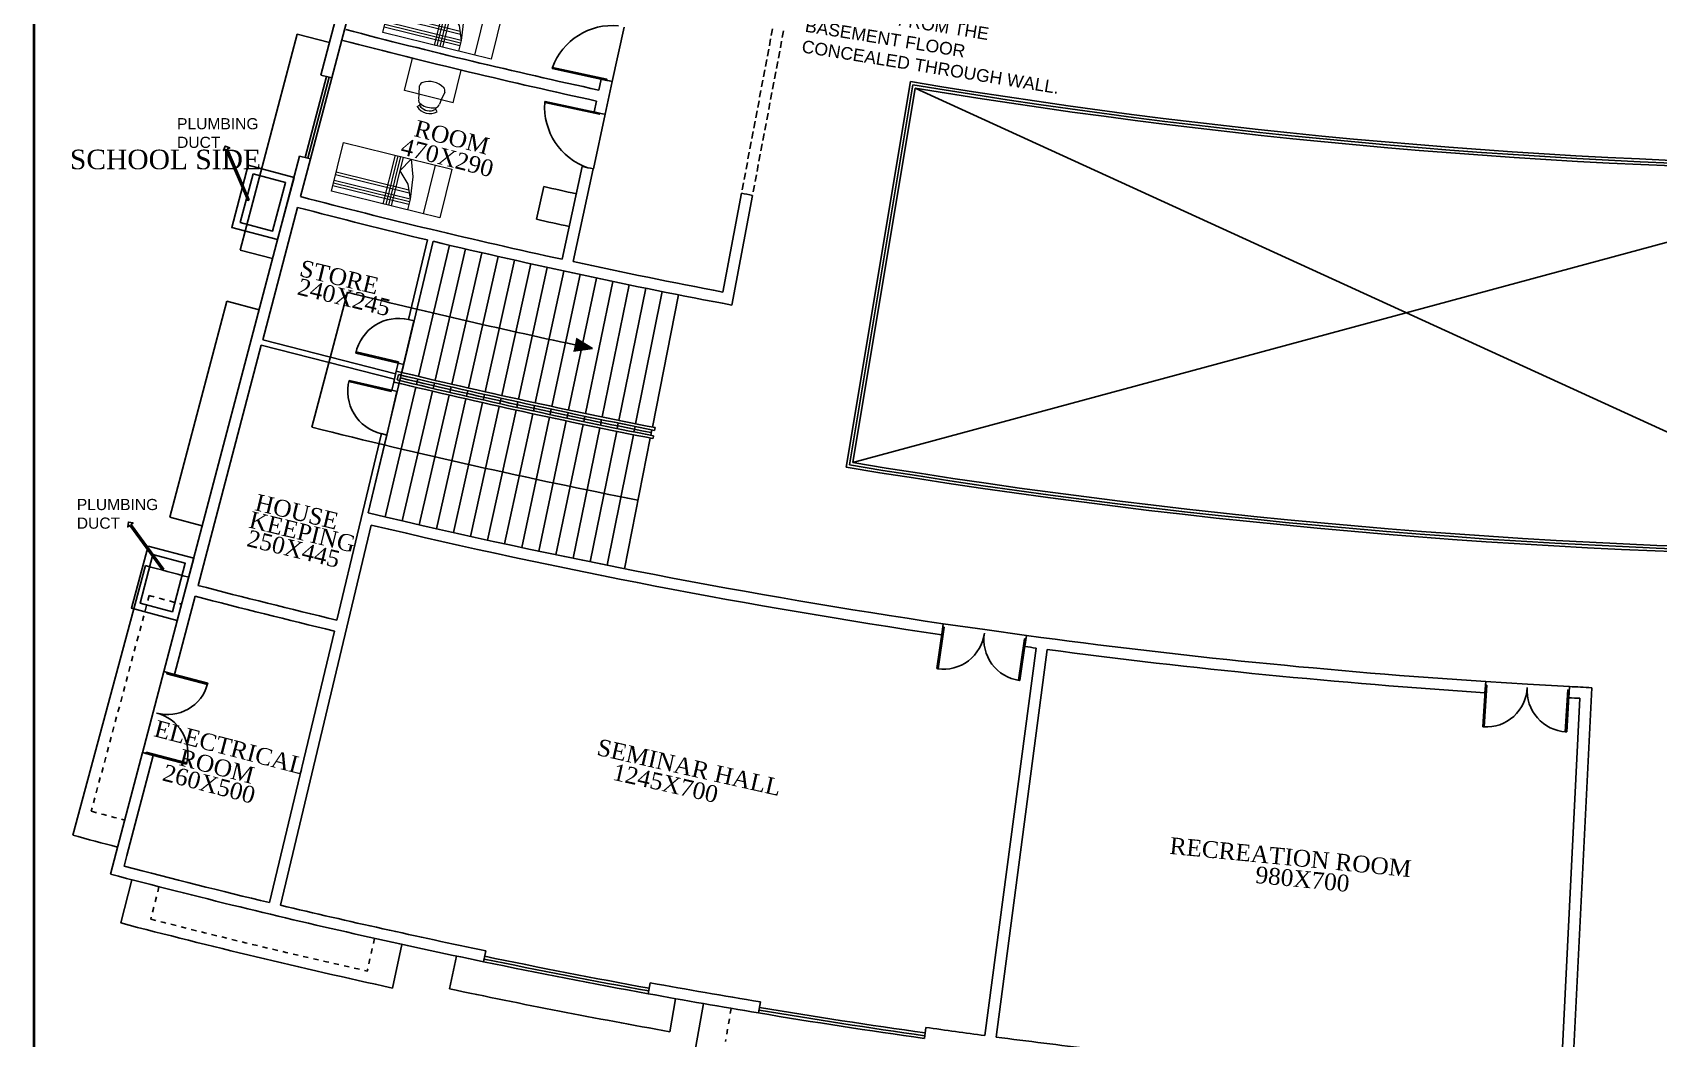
# Model space of a CAD drawing. Header units: metres. Extents: x 159409 to 239023, y 50504 to 95165.
# Drawn here: x 172420 to 175332, y 68088 to 69889 of the extents above; entities that cross this region are included whole.
import ezdxf

# ---------------------------------------------------------------- set-up
doc = ezdxf.new("R2010")
doc.units = ezdxf.units.M
doc.header["$MEASUREMENT"] = 0
doc.linetypes.add('HIDDEN', pattern=[0.125, 0.0625, -0.0625])
doc.linetypes.add('HIDDEN2', pattern=[0.1875, 0.125, -0.0625])
doc.layers.add('_Annotations', color=1, linetype='Continuous', lineweight=25)
doc.layers.add('FURN', color=8, linetype='Continuous', lineweight=5)
doc.layers.add('TEXT', color=3, linetype='Continuous')
doc.styles.add('DIM', font='times.ttf', dxfattribs={"height": 0.3})
doc.styles.get("Standard").update_dxf_attribs({"font": 'times.ttf', "height": 18})
doc.styles.add('Standard 360', font='arial.ttf')

# ---------------------------------------------------------------- blocks, each defined once
blk = doc.blocks.new('RYTRTRTRTRT')
at = {"color": 8}
for p, q in [((42.518, 61.153), (42.518, 61.753)), ((42.518, 61.753), (42.538, 61.753)), ((42.538, 61.753), (42.538, 61.153)), ((43.718, 61.753), (43.698, 61.753)), ((43.698, 61.753), (43.698, 61.153)), ((43.718, 61.153), (43.718, 61.753)), ((42.518, 61.153), (42.538, 61.153)), ((42.518, 61.103), (43.118, 61.103)), ((43.718, 61.103), (43.118, 61.103)), ((43.718, 61.153), (43.698, 61.153))]:
    blk.add_line(p, q, dxfattribs=at)
for centre, start, end in [((42.528, 61.163), 359.0371, 90), ((43.708, 61.163), 90, 180.9629)]:
    blk.add_arc(centre, 0.59, start, end, dxfattribs=at)
blk = doc.blocks.new('d2')
at = {"color": 8, "ltscale": 8}
for p, q in [((-332.772, -186.458, 9945.752), (-332.753, -186.454, 9945.752)), ((-332.628, -187.194, 9945.752), (-332.772, -186.458, 9945.752)), ((-332.609, -187.19, 9945.752), (-332.753, -186.454, 9945.752)), ((-332.753, -186.454, 9945.752), (-332.753, -186.454, 9945.732)), ((-332.753, -186.454, 9945.732), (-332.753, -186.454, 9945.732)), ((-334.226, -186.743, 9945.752), (-334.206, -186.739, 9945.752)), ((-334.082, -187.479, 9945.752), (-334.226, -186.743, 9945.752)), ((-334.062, -187.475, 9945.752), (-334.206, -186.739, 9945.752)), ((-332.628, -187.194, 9945.752), (-332.609, -187.19, 9945.752)), ((-334.082, -187.479, 9945.752), (-334.062, -187.475, 9945.752)), ((-334.063, -187.577, 9945.752), (-332.589, -187.288, 9945.752))]:
    blk.add_line(p, q, dxfattribs=at)
for centre, start, end in [((-332.628, -187.194, 9945.752), 101.092, 178.0402), ((-334.062, -187.475, 9945.752), 24.1438, 101.092)]:
    blk.add_arc(centre, 0.75, start, end, dxfattribs=at)
blk = doc.blocks.new('FRGHGHGHGH')
at = {"ltscale": 10}
h = blk.add_hatch(color=2, dxfattribs=at)
h.dxf.hatch_style = 1
h.paths.add_polyline_path([(196213.1, 120801.7), (196247.1, 120806.2), (196217.9, 120824.2)])
at = {"color": 2, "ltscale": 8}
for p, q in [((195961.5, 120998.2, 0.4), (195905.5, 120763.3, 0.4)), ((195990.7, 120991.3, 0.4), (195935.3, 120756.3, 0.4)), ((196019.9, 120984.5, 0.4), (195965.1, 120749.3, 0.4)), ((196049.1, 120977.7, 0.4), (195994.9, 120742.4, 0.4)), ((196078.4, 120971, 0.4), (196024.8, 120735.5, 0.4)), ((196107.6, 120964.4, 0.4), (196054.7, 120728.8, 0.4)), ((196136.9, 120957.9, 0.4), (196084.6, 120722.1, 0.4)), ((196166.2, 120951.4, 0.4), (196114.5, 120715.5, 0.4)), ((196195.5, 120945, 0.4), (196144.4, 120709, 0.4)), ((196224.9, 120938.7, 0.4), (196174.4, 120702.5, 0.4)), ((196254.2, 120932.5, 0.4), (196204.3, 120696.2, 0.4)), ((196283.6, 120926.3, 0.4), (196234.3, 120689.9, 0.4)), ((196313, 120920.2, 0.4), (196264.3, 120683.7, 0.4)), ((196342.4, 120914.2, 0.4), (196294.3, 120677.5, 0.4)), ((196371.8, 120908.3, 0.4), (196324.4, 120671.5, 0.4)), ((196401.2, 120902.4, 0.4), (196354.4, 120665.5, 0.4)), ((195900.8, 120743.9, 0.4), (195845.5, 120511.9, 0.4)), ((195904.3, 120758.5, 0.4), (195902, 120748.7, 0.4)), ((195934.1, 120751.4, 0.4), (195931.8, 120741.7, 0.4)), ((195964, 120744.4, 0.4), (195961.7, 120734.7, 0.4)), ((195930.7, 120736.8, 0.4), (195876, 120504.7, 0.4)), ((195960.6, 120729.8, 0.4), (195906.5, 120497.5, 0.4)), ((195990.5, 120722.9, 0.4), (195936.9, 120490.5, 0.4)), ((196020.4, 120716, 0.4), (195967.5, 120483.5, 0.4)), ((195993.8, 120737.5, 0.4), (195991.6, 120727.7, 0.4)), ((196023.7, 120730.7, 0.4), (196021.5, 120720.9, 0.4)), ((196053.6, 120723.9, 0.4), (196051.4, 120714.1, 0.4)), ((196083.5, 120717.2, 0.4), (196081.3, 120707.5, 0.4)), ((196113.4, 120710.6, 0.4), (196111.3, 120700.8, 0.4)), ((196050.3, 120709.3, 0.4), (195998, 120476.6, 0.4)), ((196080.2, 120702.6, 0.4), (196028.5, 120469.7, 0.4)), ((196110.2, 120696, 0.4), (196059.1, 120463, 0.4)), ((196140.2, 120689.4, 0.4), (196089.7, 120456.3, 0.4)), ((196170.2, 120683, 0.4), (196120.3, 120449.7, 0.4)), ((196143.4, 120704.1, 0.4), (196141.2, 120694.3, 0.4)), ((196173.3, 120697.6, 0.4), (196171.2, 120687.9, 0.4)), ((196203.3, 120691.3, 0.4), (196201.2, 120681.5, 0.4)), ((196233.3, 120685, 0.4), (196231.3, 120675.2, 0.4)), ((196200.2, 120676.6, 0.4), (196150.9, 120443.2, 0.4)), ((196230.2, 120670.3, 0.4), (196181.6, 120436.8, 0.4)), ((196260.3, 120664.1, 0.4), (196212.2, 120430.5, 0.4)), ((196290.4, 120657.9, 0.4), (196242.9, 120424.2, 0.4)), ((196263.3, 120678.8, 0.4), (196261.3, 120669, 0.4)), ((196293.3, 120672.6, 0.4), (196291.4, 120662.8, 0.4)), ((196323.4, 120666.6, 0.4), (196321.4, 120656.8, 0.4)), ((196353.5, 120660.6, 0.4), (196351.5, 120650.8, 0.4)), ((196359.3, 120664.5, 0.4), (196358.4, 120659.6, 0.4)), ((196359.3, 120664.5, 0.4), (196358.4, 120659.6, 0.4)), ((196320.5, 120651.9, 0.4), (196273.6, 120418, 0.4)), ((196350.6, 120645.9, 0.4), (196304.3, 120411.9, 0.4)), ((196356.4, 120649.8, 0.4), (196355.5, 120644.9, 0.4))]:
    blk.add_line(p, q, dxfattribs=at)
at = {"color": 2, "ltscale": 10}
for p, q in [((195808.2, 120907, 0.4), (195744.5, 120665.2, 0.4)), ((196247.1, 120806.2), (196213.1, 120801.7)), ((196247.1, 120806.2), (196217.9, 120824.2)), ((195895.7, 120765.7), (195891.1, 120746.2)), ((195899.4, 120759.6), (195897.1, 120749.9))]:
    blk.add_line(p, q, dxfattribs=at)
for radius, start, end in [(11653.5, 255.95847, 258.01393), (11903.5, 255.94349, 258.82445)]:
    blk.add_arc((198635.6, 132212.3), radius, start, end, dxfattribs=at)
at = {"color": 2, "ltscale": 8}
for radius, start, end in [(11790, 256.53878, 258.84875), (11770, 256.5387, 258.84879), (11785, 256.56307, 258.84876), (11775, 256.56305, 258.84878), (11780, 256.58737, 258.82445)]:
    blk.add_arc((198635.6, 132212.3), radius, start, end, dxfattribs=at)
blk = doc.blocks.new('TRTH')
at = {"color": 42, "ltscale": 8}
for p, q in [((-589.839, -68.759), (-589.839, -67.98)), ((-589.819, -68.759), (-589.819, -67.979)), ((-589.839, -68.759), (-589.819, -68.759)), ((-589.839, -68.859), (-589.039, -68.859))]:
    blk.add_line(p, q, dxfattribs=at)
blk.add_arc((-589.819, -68.759), 0.78, 0, 91.4693, dxfattribs=at)
blk = doc.blocks.new('GTGHTRH')
at = {"color": 8, "ltscale": 10}
blk.add_line((194239.1, 122846.8), (194339.1, 122846.8), dxfattribs=at)
blk.add_lwpolyline([(194239.1, 122856.8), (194241.1, 122856.8), (194241.1, 122956.8), (194239.1, 122956.8), (194239.1, 122856.8)], dxfattribs=at)
blk.add_arc((194224.9, 122842.9), 115.1, 6.9537, 81.8888, dxfattribs=at)
blk = doc.blocks.new('A$C25933C84')
at = {"linetype": 'Continuous'}
for p, q in [((0, 0.9), (2, 0.9)), ((0, 0), (0, 0.9)), ((0.3, 0.9), (0.3, 0)), ((0.6, 0.7), (0.6, 0.9)), ((2, 0.9), (2, 0)), ((0.65, 0.3), (0.6, 0.7)), ((0.7, 0.45), (0.6, 0.7)), ((0.75, 0), (0.65, 0.3)), ((0.9, 0.25), (0.7, 0.45)), ((0.75, 0), (0.9, 0.25)), ((2, 0), (0, 0))]:
    blk.add_line(p, q, dxfattribs=at)
for p, q in [((0.9, 0), (0.9, 0.9)), ((0.95, 0), (0.95, 0.9)), ((1, 0), (1, 0.9)), ((1.05, 0), (1.05, 0.9)), ((0.6, 0.8), (2, 0.8)), ((0.6, 0.75), (2, 0.75)), ((0.6, 0.7), (2, 0.7)), ((0.64, 0.6), (2, 0.6)), ((0.66, 0.55), (2, 0.55))]:
    blk.add_line(p, q)
blk = doc.blocks.new('GRGTHT')
at = {"layer": 'FURN'}
for p, q in [((195910.3, 121268.2), (195925, 121326.3)), ((195997.5, 121246.1), (196011.7, 121305)), ((195997.5, 121246.1), (195910.3, 121268.2)), ((195936.4, 121261.5), (195937.5, 121276.8)), ((195982.6, 121265.4), (195976.3, 121251.4)), ((195933, 121239.5), (195937.1, 121242)), ((195933, 121239.5), (195937.1, 121242)), ((195935.8, 121253.1), (195936.4, 121261.6)), ((195935.8, 121253.1), (195936.4, 121261.5)), ((195939.9, 121243.6), (195937.1, 121242)), ((195939.9, 121243.6), (195937.1, 121242)), ((195964.7, 121237.3), (195966.4, 121234.6)), ((195964.7, 121237.3), (195966.4, 121234.6)), ((195976.3, 121251.4), (195972.8, 121243.7)), ((195976.3, 121251.4), (195972.8, 121243.7)), ((195968.8, 121230.4), (195966.4, 121234.6)), ((195968.8, 121230.4), (195966.4, 121234.6))]:
    blk.add_line(p, q, dxfattribs=at)
for centre, radius, start, end in [((195945.7, 121274.8), 8.47, 108.0227, 165.7918), ((195945.7, 121274.8), 8.47, 108.0227, 165.7918), ((195954.3, 121248.3), 36.3, 43.5608, 108.0227), ((195954.3, 121248.3), 36.3, 43.5608, 108.0227), ((195974.4, 121267.5), 8.47, 345.7918, 43.5608), ((195974.4, 121267.5), 8.47, 345.7918, 43.5608), ((195955.7, 121253.7), 26.8, 212.1889, 299.3946), ((195955.7, 121253.7), 26.8, 212.1889, 299.3946), ((195944.1, 121251), 8.47, 165.7918, 240.9067), ((195944.1, 121251), 8.47, 165.7918, 240.9067), ((195955.7, 121253.7), 21.9, 212.1889, 299.3946), ((195955.7, 121253.7), 21.9, 212.1889, 286.144), ((195961, 121275), 37.8, 236.053, 275.5305), ((195961, 121275), 37.8, 236.053, 275.5305), ((195964.6, 121245.8), 8.47, 270.6768, 345.7918), ((195964.6, 121245.8), 8.47, 270.6768, 345.7918)]:
    blk.add_arc(centre, radius, start, end, dxfattribs=at)

msp = doc.modelspace()

# ---------------------------------------------------------------- linework, layer by layer
at = {"color": 0, "ltscale": 8}
for p, q in [((172978.846, 69972.841, 0.421), (172936.824, 69813.282, 0.421)), ((172998.191, 69967.764, 0.421), (172956.169, 69808.205, 0.421)), ((172946.498, 69810.752, 0.421), (172908.296, 69665.698, 0.421)), ((172951.333, 69809.479, 0.421), (172913.131, 69664.425, 0.421)), ((172956.169, 69808.205, 0.421), (172917.966, 69663.151, 0.421)), ((173992.707, 69801.416), (173877.77, 69110.916)), ((173996.818, 69795.664), (173883.523, 69115.028)), ((174000.93, 69789.914), (173889.277, 69119.143)), ((174000.93, 69789.914), (175816.826, 68959.558)), ((172898.621, 69668.228, 0.421), (172655.436, 68744.863, 0.421)), ((172917.966, 69663.151, 0.421), (172900.138, 69595.459, 0.421)), ((175811.745, 69639.557), (173889.277, 69119.143)), ((172895.045, 69576.119, 0.421), (172832.647, 69339.198, 0.421)), ((172829.975, 69329.559, 0.421), (172716.641, 68899.234, 0.421)), ((172711.547, 68879.893, 0.421), (172674.652, 68739.803, 0.421)), ((172617.234, 68599.81, 0.421), (172570.083, 68420.781, 0.421)), ((172636.449, 68594.749, 0.421), (172589.299, 68415.721, 0.421)), ((172570.083, 68420.781, 0.421), (172559.892, 68382.085, 0.421)), ((172589.424, 68415.688, 0.421), (172584.33, 68396.347, 0.421)), ((172579.237, 68377.007, 0.421), (172579.233, 68376.992, 0.421))]:
    msp.add_line(p, q, dxfattribs=at)
at = {"color": 0, "linetype": 'HIDDEN2', "ltscale": 100}
for p, q in [((173745.782, 69896.293), (173690.117, 69601.502)), ((173765.431, 69892.564), (173709.767, 69597.773))]:
    msp.add_line(p, q, dxfattribs=at)
at = {"color": 0, "ltscale": 10}
for p, q in [((172894.102, 69886.654, 0.421), (172792.228, 69499.844, 0.421)), ((172894.102, 69886.654, 0.421), (172952.123, 69871.373, 0.421)), ((173438.956, 69805.787), (173434.711, 69786.243)), ((173458.504, 69801.559), (173445.768, 69742.927)), ((173430.466, 69766.699), (173426.22, 69747.155)), ((173404.994, 69649.433), (173368.909, 69483.307)), ((173424.542, 69645.205), (173388.457, 69479.079)), ((173335.782, 69613.463), (173323.046, 69554.829)), ((173690.117, 69601.502), (173656.718, 69424.627)), ((173709.767, 69597.773), (173672.657, 69401.246)), ((173127.842, 69517.823), (173093.863, 69375.334)), ((173137.569, 69515.503), (173103.55, 69372.845)), ((172792.228, 69499.844, 0.421), (172850.25, 69484.563, 0.421)), ((172768.042, 69408.012, 0.421), (172666.169, 69021.202, 0.421)), ((172768.042, 69408.012, 0.421), (172826.064, 69392.731, 0.421)), ((173093.863, 69375.334, 0.003), (173103.579, 69372.838, -0.014)), ((172829.975, 69329.559, 0.421), (173068.343, 69268.318, 0)), ((172832.647, 69339.198, 0.421), (173070.663, 69278.047, 0)), ((173075.303, 69297.504), (173070.663, 69278.047)), ((173084.99, 69295.015), (173073.39, 69246.372)), ((173075.298, 69297.505, 0.001), (173085.327, 69294.929, -0.017)), ((173067.183, 69263.455), (173063.703, 69248.861)), ((173063.703, 69248.861, -0.001), (173073.419, 69246.364, -0.018)), ((173045.143, 69171.031), (172965.468, 68836.915)), ((173054.83, 69168.542), (173021.587, 69029.137)), ((173045.143, 69171.031, -0.003), (173054.83, 69168.542, -0.02)), ((172666.169, 69021.202, 0.421), (172724.191, 69005.921, 0.421)), ((173026.676, 69007.366), (172864.302, 68326.459)), ((172622.673, 68934.576), (172492.171, 68451.907)), ((172960.829, 68817.461), (172844.848, 68331.098)), ((174051.564, 68830.598), (174048.629, 68810.757)), ((174217.548, 68786.99), (174126.079, 68092.991)), ((174200.339, 68809.482), (174197.66, 68789.662)), ((174237.374, 68784.361), (174145.905, 68090.362)), ((172655.436, 68744.863, 0.421), (172674.652, 68739.803, 0.558)), ((175023.037, 68726.942), (175021.726, 68706.985)), ((175172.868, 68718.035), (175171.872, 68698.06)), ((175212.815, 68715.977), (175176.965, 67996.87)), ((175191.845, 68697.014), (175156.99, 67997.882)), ((172617.234, 68599.81, 0.421), (172636.449, 68594.749, 0.558)), ((172598.322, 68372.004, 0.421), (172578.19, 68294.582)), ((173064.841, 68178.106), (173081.55, 68256.199)), ((173166.796, 68176.666), (173179.337, 68235.277)), ((173232.083, 68244.782), (173228.268, 68225.148)), ((173526.571, 68187.538), (173522.986, 68167.862)), ((173572.079, 68159.012), (173561.599, 68099.924)), ((173621.757, 68150.231), (173596.064, 68003.204)), ((173723.873, 68153.188), (173720.598, 68133.458)), ((174020.38, 68107.542), (174017.57, 68087.74))]:
    msp.add_line(p, q, dxfattribs=at)
at = {"color": 0, "linetype": 'HIDDEN', "ltscale": 150}
for p, q in [((172629.25, 68881.02), (172525.488, 68494.713)), ((172646.743, 68359.538, 0.422), (172631.87, 68301.411)), ((173032.763, 68267.139), (173019.705, 68208.577)), ((173671.469, 68141.57), (173661.435, 68082.558))]:
    msp.add_line(p, q, dxfattribs=at)
at = {"color": 6, "const_width": 5.123}
msp.add_lwpolyline([(179166.557, 71157.24), (179166.557, 66415.414), (172422.808, 66415.414), (172422.808, 71157.24)], close=True, dxfattribs=at)
at = {"color": 0, "ltscale": 10}
for centre, radius, start, end in [((175811.745, 80729.557), 11198.5, 255.3589611, 257.7449634), ((175811.745, 80729.557), 11218.5, 255.3589611, 257.7449634), ((175811.745, 80729.557), 11288.5, 255.2455525, 255.3470669), ((175811.745, 80729.557), 11178.5, 257.7449634, 257.8474741), ((175811.745, 80729.557), 11238.5, 257.7449634, 257.8471086), ((175811.745, 80729.557), 11438.5, 255.24555, 255.3457307), ((175811.745, 80729.557), 11338.5, 257.7449634, 257.8471086), ((175811.745, 80729.557), 11388.5, 257.4431007, 257.7449634), ((175811.745, 80729.557), 11328.5, 259.2051017, 259.3069293), ((175811.745, 80729.557), 11528.5, 255.3449457, 256.5376757), ((175811.745, 80729.557), 11508.5, 255.3451191, 257.7449634), ((175811.745, 80729.557), 11448.5, 257.4446828, 257.7449634), ((175811.745, 80729.557), 11528.5, 256.587375, 259.3069293), ((175811.745, 80729.557), 11508.5, 257.8445347, 259.207358), ((175811.745, 80729.557), 12028.5, 256.587375, 261.5854133), ((175811.745, 80729.557), 12048.5, 256.6349293, 261.5859416), ((175811.745, 80729.557), 12218.5, 254.8703822, 255.2455261), ((175811.745, 80729.557), 12248.5, 255.3382469, 256.5405972), ((175811.745, 80729.557), 12228.5, 255.3382469, 256.5405207), ((175811.745, 80729.557), 12048.5, 262.3011889, 262.396614), ((175811.745, 80729.557), 12028.5, 262.3011889, 266.2404249), ((175811.745, 80729.557), 12048.5, 262.4917226, 266.2404249), ((175811.745, 80729.557), 12028.5, 266.9553841, 267.1459179), ((175811.745, 80729.557), 12048.5, 266.9557004, 267.0508093), ((175811.745, 80729.557), 12718.5, 254.8703822, 255.2455123), ((175811.745, 80729.557), 12768.5, 255.245511, 256.3205151), ((175811.745, 80729.557), 12748.5, 255.3353978, 256.5424318), ((175811.745, 80729.557), 12768.5, 256.3205151, 258.3266363), ((175811.745, 80729.557), 12748.5, 256.6323181, 258.3255727), ((175811.666, 80729.557), 12848.5, 255.424131, 257.6557065), ((175800.161, 80670.685), 12698.5, 258.3235429, 259.6777046), ((175800.161, 80670.685), 12708.5, 258.3240788, 259.6777016), ((175800.161, 80670.685), 12703.5, 258.3238109, 259.6777031), ((175811.666, 80729.557), 12828.5, 258.1019194, 259.8982992), ((175811.745, 80729.557), 12748.5, 259.6738984, 260.5739866), ((175811.745, 80729.557), 12768.5, 259.6738984, 260.5739866), ((175802.955, 80670.216), 12708.5, 260.569263, 261.9228927), ((175802.955, 80670.216), 12703.5, 260.5692612, 261.9231583), ((175802.955, 80670.216), 12698.5, 260.5692593, 261.9234241), ((175811.745, 80729.557), 12748.5, 261.9223123, 262.4018363), ((175811.745, 80729.557), 12748.5, 262.4917226, 263.2667552)]:
    msp.add_arc(centre, radius, start, end, dxfattribs=at)
at = {"color": 0, "ltscale": 8}
for radius, start, end in [(11078.5, 260.5495079, 279.4504921), (11083.5, 260.5753552, 279.4246448), (11088.5, 260.6011793, 279.3988207), (11778.5, 260.5495079, 279.4504921), (11773.5, 260.5738404, 279.4261596), (11768.5, 260.5981936, 279.4018064)]:
    msp.add_arc((175811.745, 80729.557), radius, start, end, dxfattribs=at)
at = {"color": 0, "linetype": 'HIDDEN', "ltscale": 150}
for radius, start, end in [(12268.5, 254.9653143, 255.2455261), (12668.5, 254.9653143, 255.2455123), (12828.5, 255.6481533, 257.4293367)]:
    msp.add_arc((175811.745, 80729.557), radius, start, end, dxfattribs=at)
at = {"layer": '_Annotations', "elevation": 0.421}
for points in [[(172808.518, 69589.992), (172769.354, 69681.067), (172773.515, 69682.856), (172765.582, 69686.018), (172762.42, 69678.085), (172766.581, 69679.874), (172805.744, 69588.799)], [(172655.326, 68928.466), (172596.833, 69008.509), (172600.489, 69011.181), (172592.051, 69012.494), (172590.738, 69004.056), (172594.395, 69006.728), (172652.888, 68926.685)]]:
    msp.add_lwpolyline(points, close=True, dxfattribs=at)
at = {"layer": '_Annotations', "color": 31, "elevation": 0.421}
for points in [[(172806.707, 69651.607), (172888.838, 69629.71), (172859.212, 69518.592), (172777.081, 69540.489)], [(172815.565, 69636.309), (172873.539, 69620.852), (172850.354, 69533.89), (172792.379, 69549.347)], [(172627.093, 68969.618), (172709.224, 68947.721), (172679.597, 68836.602), (172597.466, 68858.5)], [(172635.95, 68954.32), (172693.925, 68938.863), (172670.74, 68851.901), (172612.765, 68867.358)]]:
    msp.add_lwpolyline(points, close=True, dxfattribs=at)

# ---------------------------------------------------------------- block references
at = {"color": 8, "xscale": 100, "yscale": 100, "zscale": 100, "rotation": 346.4591230519664}
msp.add_blockref('d2', (212140.675, 80329.177, -994575.171), dxfattribs=at)
at = {"color": 4, "rotation": 77.74496337509231}
msp.add_blockref('GTGHTRH', (252276.041, -146087.216), dxfattribs=at)
at = {"color": 4}
for name in ['GRGTHT', 'FRGHGHGHGH']:
    msp.add_blockref(name, (-22823.903, -51482.753), dxfattribs=at)
at = {"color": 4, "xscale": -1, "rotation": 77.88787818154118}
msp.add_blockref('GTGHTRH', (334314.164, 233881.669), dxfattribs=at)
at = {"color": 4}
for name, p, xscale, yscale, zscale, rotation in [('TRTH', (180017.974, 128273.435, -0.016), 100, 100, 100, 76.63687054609126), ('TRTH', (152935.506, 13380.554, -0.017), -99.99999999999999, 100, 100, 76.83638867912377), ('RYTRTRTRTRT', (180549.179, 75634.748), 125.2224257317923, 125.2224257317923, 125.2224257317923, 171.9028054502414), ('RYTRTRTRTRT', (166609.856, 75840.196, 0.421), 125.2224257317922, 125.2224257317922, 125.2224257317922, 255.2641592067545), ('RYTRTRTRTRT', (180941.736, 76040.121), 125.2224257317922, 125.2224257317922, 125.2224257317922, 176.5979045021725)]:
    msp.add_blockref(name, p, dxfattribs=dict(at, xscale=xscale, yscale=yscale, zscale=zscale, rotation=rotation))
at = {"layer": 'FURN', "extrusion": (-6.1e-15, -1.73e-14, -1), "xscale": -99.99999999999994, "yscale": 99.99999999999993, "zscale": -99.99999999999994, "rotation": 193.8640754104753}
for p in [(-173263.297, 69928.812, -0.421), (-173171.413, 69644.647, 0)]:
    msp.add_blockref('A$C25933C84', p, dxfattribs=at)

# ---------------------------------------------------------------- texts
at = {"color": 1, "ltscale": 10, "insert": (172487.17, 69679.602), "char_height": 35, "attachment_point": 1}
msp.add_mtext_dynamic_manual_height_columns('{\\C3;SCHOOL SIDE}', width=787.70155, gutter_width=90, heights=[0], dxfattribs=at)
at = {"layer": '_Annotations', "insert": (173812.375, 69950.276), "char_height": 22.5, "attachment_point": 1, "rotation": 350.774754, "style": 'Standard 360'}
msp.add_mtext('AIR PIPES FROM THE \\PBASEMENT FLOOR \\PCONCEALED THROUGH WALL.', dxfattribs=at)
at = {"layer": '_Annotations', "char_height": 8.45393, "attachment_point": 1, "style": 'Standard 360'}
for insert in [(172679.179, 69736.059, 0.421), (172499.565, 69054.07, 0.421)]:
    msp.add_mtext('{\\H2.3658x;PLUMBING \\PDUCT}', dxfattribs=dict(at, insert=insert))
at = {"layer": 'TEXT', "lineweight": -2, "ltscale": 2, "char_height": 30, "style": 'DIM'}
for s, insert, width, attachment_point, rotation in [('{\\C3;ROOM}', (173101.648, 69703.803), 355.21968, 7, 345.602393), ('{\\C3;470X290}', (173077.621, 69671.415), 355.21968, 7, 345.602393), ('{\\C3;STORE}', (172896.39, 69453.265), 592.79045, 7, 346.457975), ('{\\C3;240X245}', (172892.732, 69420.094), 592.79045, 7, 346.457975), ('{\\C3;HOUSE }', (172816.65, 69033.808), 592.79045, 7, 346.457975), ('{\\C3;KEEPING}', (172805.905, 69002.693), 592.79045, 7, 346.457975), ('{\\C3;250X445}', (172802.247, 68969.522), 592.79045, 7, 346.457975), ('{\\C3;ELECTRICAL }', (172903.876, 68559.327), 592.79045, 9, 345.441378), ('{\\C3;SEMINAR HALL}', (173757.038, 68521.365), 592.79045, 9, 347.284691), ('{\\C3;ROOM}', (172812.21, 68543.098), 592.79045, 9, 345.441378), ('{\\C3;260X500}', (172814.184, 68507.49), 592.79045, 9, 345.441378), ('{\\C3;1245X700}', (173643.93, 68508.935), 592.79045, 9, 347.284691), ('{\\C3;RECREATION ROOM}', (174887.982, 68376.163), 592.79045, 9, 354.464538), ('{\\C3;980X700}', (174777.313, 68349.693), 592.79045, 9, 354.464538)]:
    msp.add_mtext(s, dxfattribs=dict(at, insert=insert, width=width, attachment_point=attachment_point, rotation=rotation))

doc.saveas('drawing.dxf')
